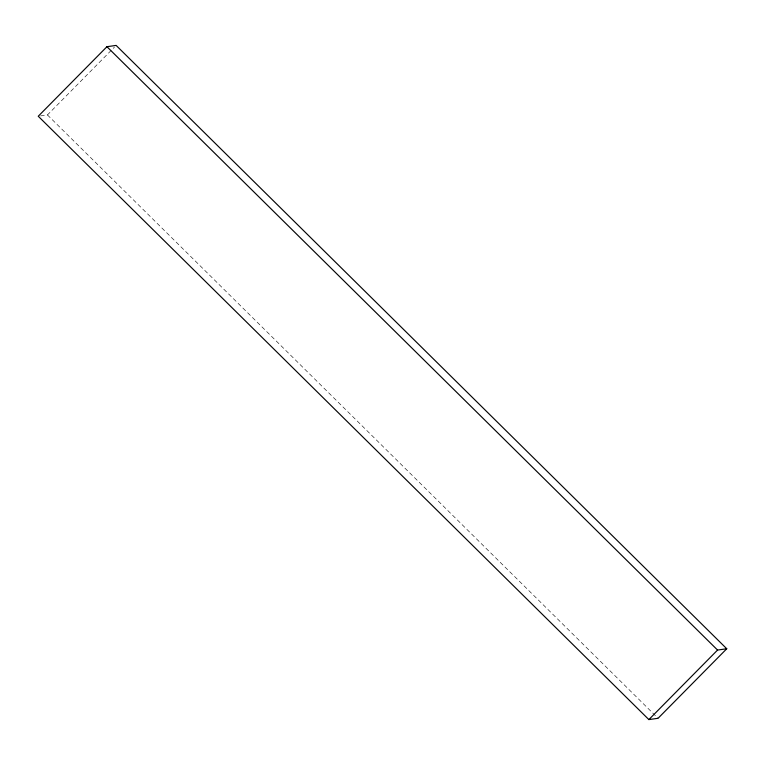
<?xml version="1.0" encoding="UTF-8"?>
<svg xmlns="http://www.w3.org/2000/svg" width="765" height="765" viewBox="0 0 765 765"><rect width="100%" height="100%" fill="white"/><g stroke="black" fill="none" stroke-linecap="round" stroke-linejoin="round"><path stroke-width="0.57" stroke-dasharray="3.83 2.87" d="M40.545 115.917L47.44 114.941L114.454 47.105M47.44 114.941L658.063 718.297"/><path stroke-width="1.15" d="M106.937 46.703L38.25 116.242L648.873 719.588L658.063 718.297L726.75 648.758L116.127 45.412L106.937 46.703L717.56 650.059L726.75 648.758M648.873 719.588L717.56 650.059"/></g></svg>
